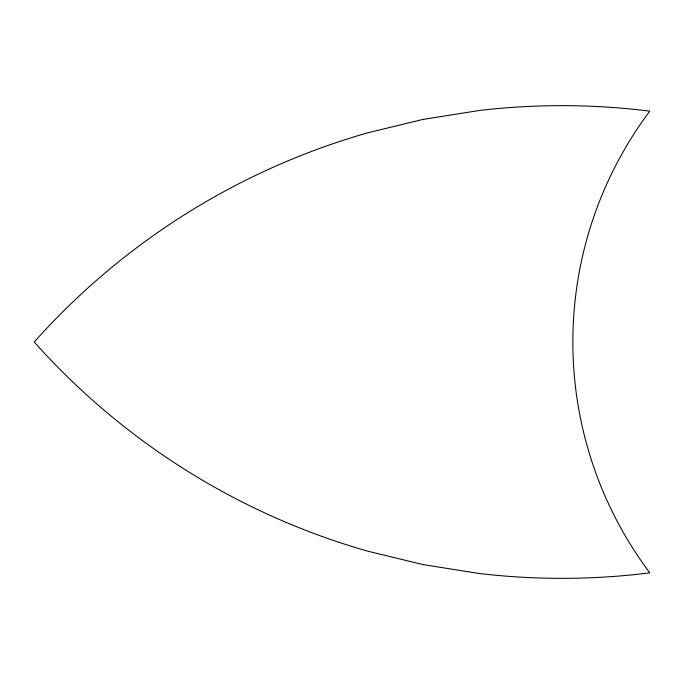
<?xml version="1.0" encoding="UTF-8"?>
<svg xmlns="http://www.w3.org/2000/svg" width="684" height="684" viewBox="0 0 684 684"><rect width="100%" height="100%" fill="white"/><g stroke="black" fill="none" stroke-linecap="round" stroke-linejoin="round"><path stroke-width="1.03" d="M423.003 119.418L367.641 132.841A707.119 707.119 0 0 0 34.2 342A707.119 707.119 0 0 0 367.641 551.159L423.003 564.582L479.27 573.508A707.119 707.119 0 0 0 649.8 572.85A384.75 384.75 0 0 1 649.8 111.15A707.119 707.119 0 0 0 479.27 110.492L423.003 119.418"/></g></svg>
